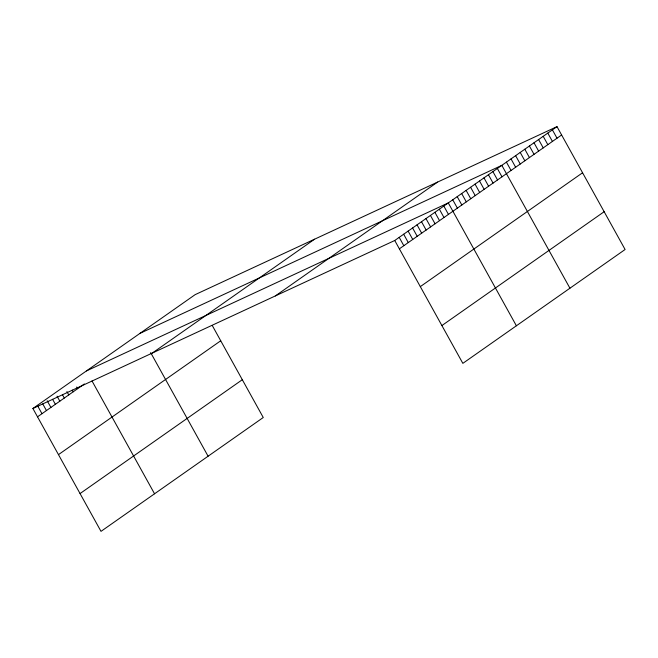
<?xml version="1.0" encoding="UTF-8"?>
<svg xmlns="http://www.w3.org/2000/svg" width="658" height="658" viewBox="0 0 658 658"><rect width="100%" height="100%" fill="white"/><g stroke="black" fill="none" stroke-linecap="round" stroke-linejoin="round"><path stroke-width="0.99" d="M212.345 325.652L263.258 417.509L101.003 531.36L32.9 408.495L195.155 294.644L556.997 126.64L625.1 249.505L462.845 363.356L394.742 240.491L556.997 126.64M37.522 416.835L84.372 383.959M152.311 353.058L314.565 239.208M275.332 295.935L437.586 182.085M58.472 454.629L220.726 340.77M399.365 248.831L561.619 134.98M80.054 493.566L242.309 379.715M420.314 286.625L582.569 172.774M441.896 325.562L604.151 211.711M139.989 333.351L501.832 165.355L569.935 288.212M86.445 370.923L448.287 202.919L516.39 325.784M32.9 408.495L394.742 240.491M552.399 129.873L557.022 138.205M547.801 133.097L552.424 141.429M543.204 136.321L547.826 144.653M538.606 139.545L543.228 147.886M534.008 142.77L538.631 151.11M529.41 145.994L534.033 154.334M524.813 149.226L529.435 157.558M520.223 152.45L524.837 160.782M515.625 155.675L520.239 164.015M511.027 158.899L515.642 167.239M506.43 162.123L511.044 170.463M497.366 168.481L501.988 176.821M492.908 171.615L497.53 179.947M488.442 174.748L493.064 183.08M483.984 177.874L488.606 186.214M479.517 181.008L484.14 189.339M475.06 184.141L479.682 192.473M470.593 187.267L475.216 195.607M466.135 190.401L470.758 198.732M461.669 193.534L466.292 201.866M457.211 196.66L461.834 205M452.745 199.793L457.368 208.125M443.821 206.053L448.443 214.393M439.363 209.186L443.985 217.518M434.897 212.312L439.519 220.652M430.439 215.446L435.061 223.786M425.973 218.579L430.595 226.911M421.515 221.705L426.137 230.045M417.049 224.839L421.671 233.179M412.591 227.972L417.213 236.304M408.125 231.098L412.747 239.438M403.667 234.232L408.289 242.572M399.2 237.365L403.823 245.697M150.657 352.606L208.093 456.216M91.997 380.941L154.548 493.788M76.756 386.986L77.677 388.656M72.29 390.12L73.219 391.781M66.91 391.584L68.753 394.915M62.444 394.71L64.295 398.049M57.057 396.174L59.829 401.174M52.599 399.307L55.371 404.308M47.212 400.771L50.905 407.442M42.745 403.897L46.447 410.567M37.358 405.361L41.98 413.701"/></g></svg>
